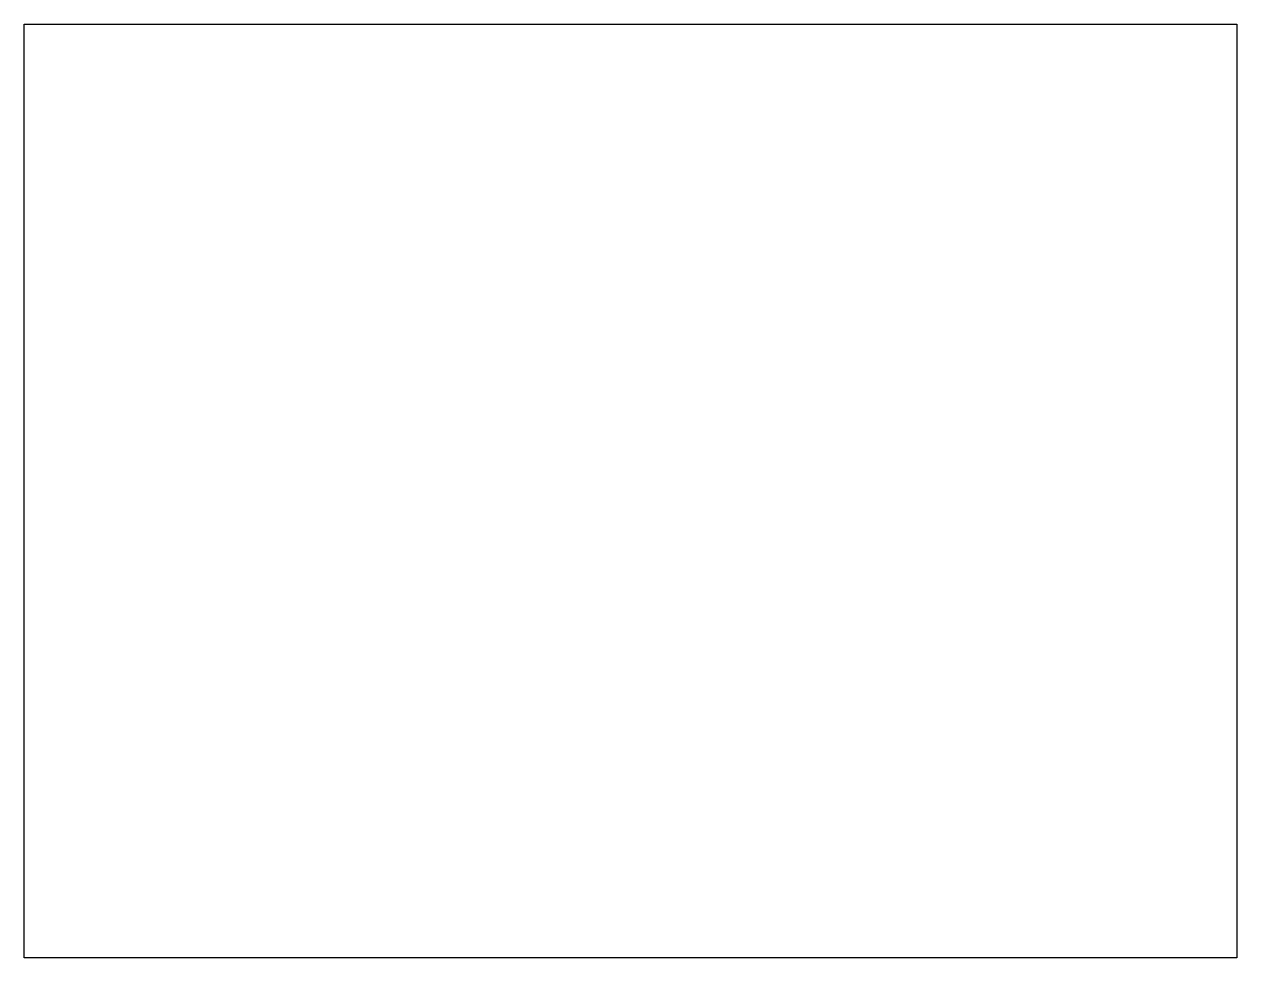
# Model space of a CAD drawing. Extents: x 413094 to 414825, y 7357437 to 7358770.
import ezdxf

# ---------------------------------------------------------------- set-up
doc = ezdxf.new("R2010")
doc.units = 0

msp = doc.modelspace()

# ---------------------------------------------------------------- linework, layer by layer
msp.add_lwpolyline([(413093.9, 7358770), (414825.5, 7358770), (414825.5, 7357436.9), (413093.9, 7357436.9)], close=True)

doc.saveas('drawing.dxf')
